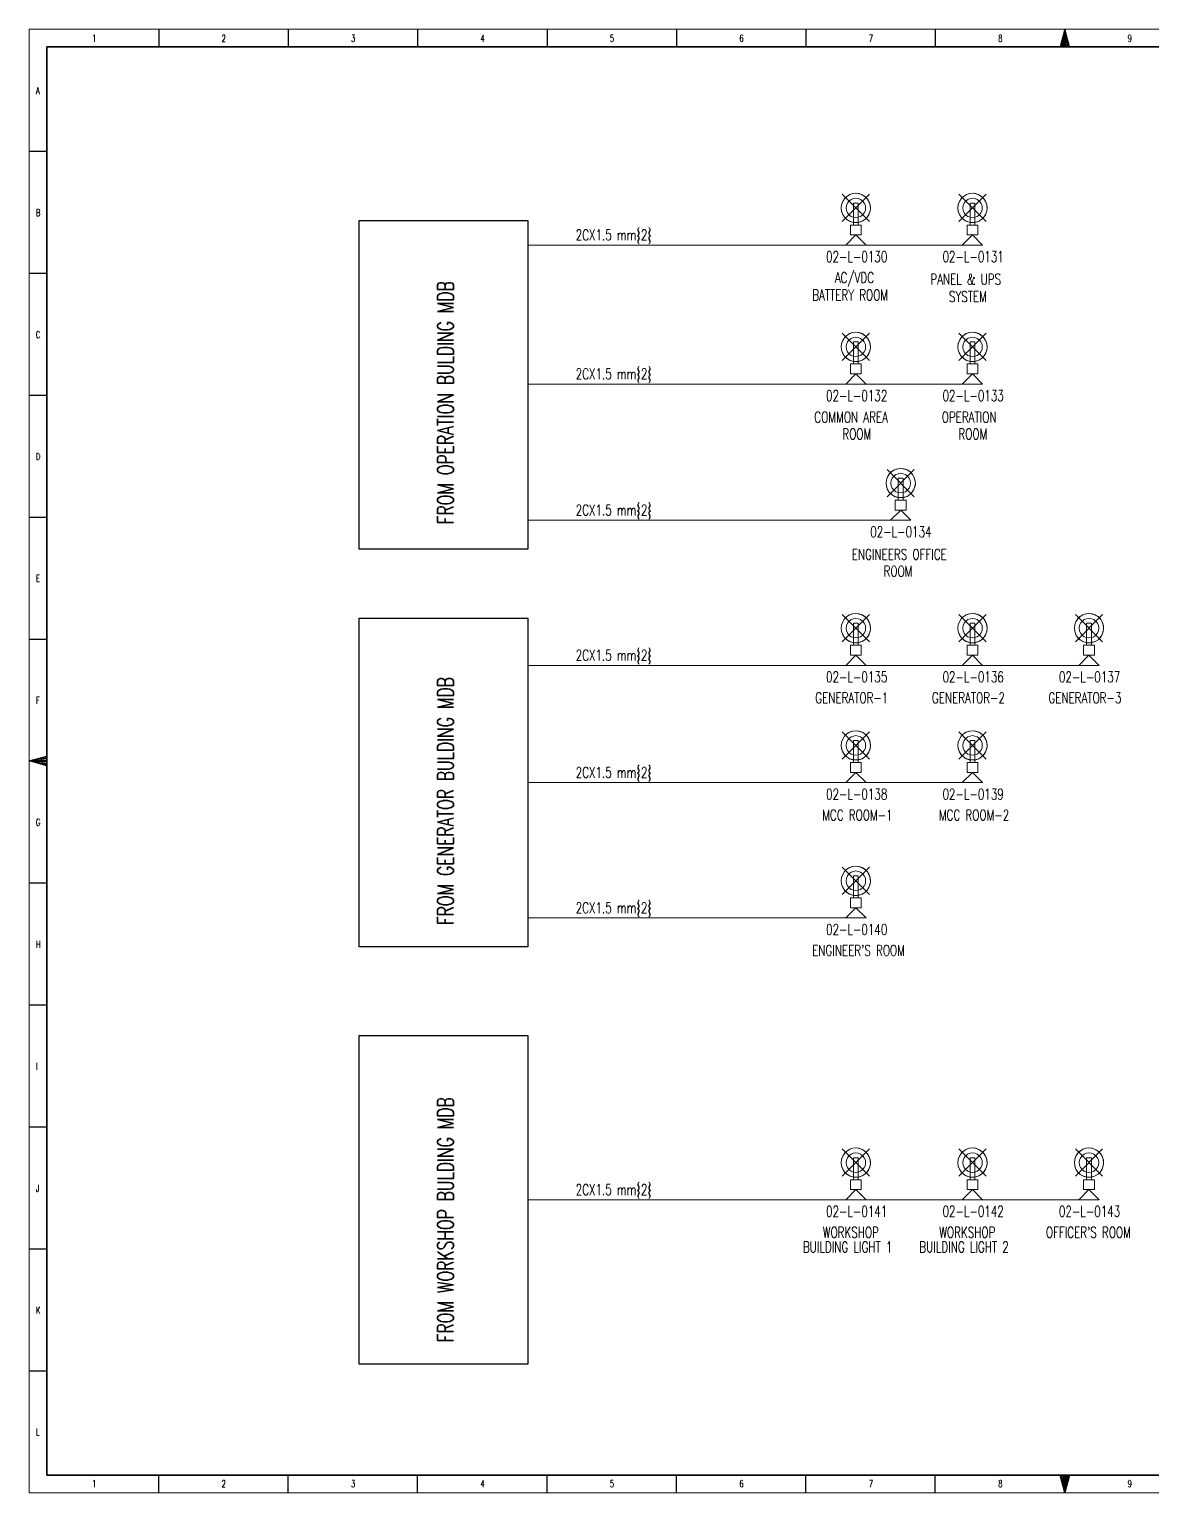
# Model space of a CAD drawing. Header units: millimetres. Extents: x -10601437 to -7750070, y 4687163 to 5113883.
# Drawn here: x -8353574 to -8026476, y 4687163 to 5113883 of the extents above; entities that cross this region are included whole.
import ezdxf

# ---------------------------------------------------------------- set-up
doc = ezdxf.new("R2010")
doc.units = ezdxf.units.MM
doc.layers.add('Layer 1', color=7, linetype='Continuous')
doc.layers.add('LGT1', color=7, linetype='Continuous')
doc.styles.add('HZTXT', font='simplexs.shx', dxfattribs={"width": 0.7, "bigfont": 'hztxt.shx'})
doc.styles.add('TEG BORDER', font='txt_qlt.shx', dxfattribs={"width": 0.7, "bigfont": 'hztxt.shx'})

# ---------------------------------------------------------------- blocks, each defined once
blk = doc.blocks.new('252 BORDER A2')
for p, q in [((37.12, 420), (37.12, 415)), ((74.25, 420), (74.25, 415)), ((111.38, 420), (111.38, 415)), ((148.5, 420), (148.5, 415)), ((185.63, 420), (185.63, 415)), ((222.75, 420), (222.75, 415)), ((259.88, 420), (259.88, 415)), ((297, 420), (297, 415)), ((0, 385), (5, 385)), ((0, 350), (5, 350)), ((0, 315), (5, 315)), ((0, 280), (5, 280)), ((0, 245), (5, 245)), ((5, 210), (0, 210)), ((1.25, 210), (3.75, 210)), ((0, 175), (5, 175)), ((0, 140), (5, 140)), ((0, 105), (5, 105)), ((0, 70), (5, 70)), ((0, 35), (5, 35)), ((37.12, 0), (37.12, 5)), ((74.25, 0), (74.25, 5)), ((111.38, 0), (111.38, 5)), ((148.5, 0), (148.5, 5)), ((185.63, 0), (185.63, 5)), ((222.75, 0), (222.75, 5)), ((259.88, 0), (259.88, 5)), ((297, 0), (297, 5))]:
    blk.add_line(p, q)
at = {"linetype": 'Continuous'}
for p, q in [((489, 415), (5, 415)), ((5, 415), (5, 5)), ((5, 5), (489, 5))]:
    blk.add_line(p, q, dxfattribs=at)
at = {"color": 5, "lineweight": 15}
blk.add_lwpolyline([(0, 420), (594, 420), (594, 0), (0, 0)], close=True, dxfattribs=at)
for points in [[(297, 420), (295.66, 415), (298.34, 415), (297, 420), (296, 415), (296.33, 415), (297, 420), (296.67, 415), (297.33, 415), (297, 420), (297.67, 415), (298, 415), (297, 420)], [(0, 210), (5, 211.34), (5, 208.66), (0, 210), (5, 211), (5, 210.67), (0, 210), (5, 210.33), (5, 209.67), (0, 210), (5, 209.33), (5, 209), (0, 210)], [(297, 0), (295.66, 5), (298.34, 5), (297, 0), (296, 5), (296.33, 5), (297, 0), (296.67, 5), (297.33, 5), (297, 0), (297.67, 5), (298, 5), (297, 0)]]:
    blk.add_lwpolyline(points)
blk.add_lwpolyline([(5, 415), (589, 415), (589, 5), (5, 5)], close=True)
at = {"char_height": 2, "width": 2, "style": 'TEG BORDER'}
for s, insert, attachment_point in [('1', (18.05, 418.41), 1), ('2', (55.17, 418.41), 1), ('3', (92.3, 418.41), 1), ('4', (129.42, 418.41), 1), ('5', (166.55, 418.41), 1), ('6', (203.67, 418.41), 1), ('7', (240.8, 418.41), 1), ('8', (277.92, 418.41), 1), ('9', (315.05, 418.41), 1), ('A', (1.91, 403.39), 1), ('B', (1.91, 368.39), 1), ('C', (1.91, 333.39), 1), ('D', (1.91, 298.39), 1), ('E', (1.91, 263.39), 1), ('F', (1.91, 228.39), 1), ('G', (1.91, 193.39), 1), ('H', (1.91, 158.39), 1), ('I', (1.91, 123.39), 1), ('J', (1.91, 88.39), 1), ('K', (1.91, 53.39), 1), ('L', (1.91, 18.39), 1), ('1', (18.05, 1.59), 7), ('2', (55.17, 1.59), 7), ('3', (92.3, 1.59), 7), ('4', (129.42, 1.59), 7), ('5', (166.55, 1.59), 7), ('6', (203.67, 1.59), 7), ('7', (240.8, 1.59), 7), ('8', (277.92, 1.59), 7), ('9', (315.05, 1.59), 7)]:
    blk.add_mtext(s, dxfattribs=dict(at, insert=insert, attachment_point=attachment_point))

msp = doc.modelspace()

# ---------------------------------------------------------------- linework, layer by layer
for points in [[(-8257423, 5058091), (-8208289, 5058091), (-8208289, 4962275), (-8257423, 4962275)], [(-8257423, 4942126), (-8208289, 4942126), (-8208289, 4846311), (-8257423, 4846311)], [(-8257423, 4820479), (-8208289, 4820479), (-8208289, 4724664), (-8257423, 4724664)]]:
    msp.add_lwpolyline(points, close=True)
at = {"lineweight": 5}
for points in [[(-8109710, 5050951), (-8112699, 5053940), (-8115626, 5050951), (-8109710, 5050951)], [(-8075771, 5050951), (-8078697, 5053940), (-8081687, 5050951), (-8075771, 5050951)], [(-8208289, 5050951), (-8115626, 5050951)], [(-8109710, 5050951), (-8081687, 5050951)], [(-8208289, 5010429), (-8115626, 5010429)], [(-8109710, 5010429), (-8112699, 5013419), (-8115626, 5010429), (-8109710, 5010429)], [(-8109710, 5010429), (-8081687, 5010429)], [(-8075771, 5010429), (-8078697, 5013419), (-8081687, 5010429), (-8075771, 5010429)], [(-8096694, 4970710), (-8099621, 4973699), (-8102610, 4970710), (-8096694, 4970710)], [(-8208289, 4970710), (-8135366, 4970710)], [(-8189482, 4970710), (-8184064, 4970710)], [(-8135366, 4970710), (-8098500, 4970710)], [(-8109710, 4928417), (-8112699, 4931406), (-8115626, 4928417), (-8109710, 4928417)], [(-8075771, 4928417), (-8078697, 4931406), (-8081687, 4928417), (-8075771, 4928417)], [(-8041832, 4928417), (-8044758, 4931406), (-8047748, 4928417), (-8041832, 4928417)], [(-8208289, 4928417), (-8115626, 4928417)], [(-8109710, 4928417), (-8081687, 4928417)], [(-8075771, 4928417), (-8047748, 4928417)], [(-8109710, 4894218), (-8112699, 4897208), (-8115626, 4894218), (-8109710, 4894218)], [(-8075771, 4894218), (-8078697, 4897208), (-8081687, 4894218), (-8075771, 4894218)], [(-8208289, 4894218), (-8115626, 4894218)], [(-8109710, 4894218), (-8081687, 4894218)], [(-8109710, 4854750), (-8112699, 4857739), (-8115626, 4854750), (-8109710, 4854750)], [(-8208289, 4854750), (-8115626, 4854750)], [(-8109710, 4772577), (-8112699, 4775567), (-8115626, 4772577), (-8109710, 4772577)], [(-8075771, 4772577), (-8078697, 4775567), (-8081687, 4772577), (-8075771, 4772577)], [(-8041832, 4772577), (-8044758, 4775567), (-8047748, 4772577), (-8041832, 4772577)], [(-8208289, 4772577), (-8115626, 4772577)], [(-8109710, 4772577), (-8081687, 4772577)], [(-8075771, 4772577), (-8047748, 4772577)]]:
    msp.add_lwpolyline(points, dxfattribs=at)
msp.add_open_spline([(-8199383, 4970710), (-8199383, 4970710), (-8178148, 4970710), (-8178148, 4970710), (-8178148, 4970710), (-8199383, 4970710), (-8199383, 4970710)], degree=3, knots=[0, 0, 0, 0, 1, 1, 1, 2, 2, 2, 2], dxfattribs=at)
at = {"layer": 'Layer 1', "color": 1, "lineweight": 5}
for points in [[(-8108433, 5061475), (-8108495, 5062472), (-8108745, 5063406), (-8109243, 5064278), (-8109865, 5064963), (-8110675, 5065523), (-8111609, 5065897), (-8112543, 5066084), (-8113539, 5065959), (-8114474, 5065710), (-8115283, 5065150), (-8115968, 5064527), (-8116529, 5063655), (-8116840, 5062783), (-8116965, 5061787)], [(-8108433, 5061787), (-8108558, 5062721), (-8108869, 5063655), (-8109367, 5064464), (-8110052, 5065150), (-8110862, 5065648), (-8111734, 5065959), (-8112730, 5066084), (-8113664, 5065959), (-8114536, 5065648), (-8115345, 5065150), (-8116031, 5064464), (-8116529, 5063655), (-8116840, 5062721), (-8116965, 5061787), (-8116840, 5060852), (-8116529, 5059918), (-8116031, 5059109), (-8115345, 5058424), (-8114536, 5057926), (-8113664, 5057615), (-8112730, 5057552), (-8111734, 5057615), (-8110862, 5057926), (-8110052, 5058424), (-8109367, 5059109), (-8108869, 5059918), (-8108558, 5060852), (-8108433, 5061787)], [(-8116653, 5057801), (-8108745, 5065772)], [(-8116653, 5065772), (-8108745, 5057801)], [(-8074431, 5061475), (-8074494, 5062472), (-8074743, 5063406), (-8075241, 5064278), (-8075864, 5064963), (-8076673, 5065523), (-8077607, 5065897), (-8078542, 5066084), (-8079538, 5065959), (-8080472, 5065710), (-8081282, 5065150), (-8081967, 5064527), (-8082527, 5063655), (-8082839, 5062783), (-8082963, 5061787)], [(-8074431, 5061787), (-8074556, 5062721), (-8074867, 5063655), (-8075365, 5064464), (-8076051, 5065150), (-8076860, 5065648), (-8077732, 5065959), (-8078729, 5066084), (-8079663, 5065959), (-8080534, 5065648), (-8081344, 5065150), (-8082029, 5064464), (-8082527, 5063655), (-8082839, 5062721), (-8082963, 5061787), (-8082839, 5060852), (-8082527, 5059918), (-8082029, 5059109), (-8081344, 5058424), (-8080534, 5057926), (-8079663, 5057615), (-8078729, 5057552), (-8077732, 5057615), (-8076860, 5057926), (-8076051, 5058424), (-8075365, 5059109), (-8074867, 5059918), (-8074556, 5060852), (-8074431, 5061787)], [(-8082652, 5057801), (-8074743, 5065772)], [(-8082652, 5065772), (-8074743, 5057801)], [(-8116965, 5061787), (-8116840, 5060791), (-8116529, 5059856), (-8115968, 5059047), (-8115221, 5058362), (-8114349, 5057863), (-8113415, 5057552)], [(-8109865, 5061787), (-8109927, 5062534), (-8110239, 5063219), (-8110675, 5063780), (-8111298, 5064278), (-8111982, 5064527), (-8112730, 5064651), (-8113415, 5064527), (-8114100, 5064278), (-8114723, 5063780), (-8115158, 5063219), (-8115470, 5062534), (-8115532, 5061787), (-8115470, 5061039), (-8115158, 5060354), (-8114723, 5059794), (-8114100, 5059296), (-8113415, 5059047), (-8112730, 5058922), (-8111982, 5059047), (-8111298, 5059296), (-8110675, 5059794), (-8110239, 5060354), (-8109927, 5061039), (-8109865, 5061787)], [(-8113415, 5063219), (-8113415, 5056805)], [(-8111982, 5056805), (-8113415, 5056805), (-8113415, 5063219)], [(-8111982, 5056805), (-8111982, 5063219), (-8111982, 5057241), (-8111982, 5056805), (-8113415, 5056805)], [(-8113415, 5063219), (-8111982, 5063219)], [(-8113415, 5063219), (-8111982, 5063219)], [(-8111671, 5057677), (-8110862, 5057926), (-8110052, 5058424), (-8109429, 5059047), (-8108931, 5059794), (-8108620, 5060604), (-8108433, 5061475)], [(-8082963, 5061787), (-8082839, 5060791), (-8082527, 5059856), (-8081967, 5059047), (-8081219, 5058362), (-8080348, 5057863), (-8079414, 5057552)], [(-8075864, 5061787), (-8075926, 5062534), (-8076238, 5063219), (-8076673, 5063780), (-8077296, 5064278), (-8077981, 5064527), (-8078729, 5064651), (-8079414, 5064527), (-8080098, 5064278), (-8080721, 5063780), (-8081157, 5063219), (-8081469, 5062534), (-8081531, 5061787), (-8081469, 5061039), (-8081157, 5060354), (-8080721, 5059794), (-8080098, 5059296), (-8079414, 5059047), (-8078729, 5058922), (-8077981, 5059047), (-8077296, 5059296), (-8076673, 5059794), (-8076238, 5060354), (-8075926, 5061039), (-8075864, 5061787)], [(-8079414, 5063219), (-8079414, 5056805)], [(-8077981, 5056805), (-8079414, 5056805), (-8079414, 5063219)], [(-8077981, 5056805), (-8077981, 5063219), (-8077981, 5057241), (-8077981, 5056805), (-8079414, 5056805)], [(-8079414, 5063219), (-8077981, 5063219)], [(-8079414, 5063219), (-8077981, 5063219)], [(-8077670, 5057677), (-8076860, 5057926), (-8076051, 5058424), (-8075428, 5059047), (-8074930, 5059794), (-8074618, 5060604), (-8074431, 5061475)], [(-8114287, 5053940), (-8114287, 5056805), (-8111111, 5056805), (-8111111, 5053940)], [(-8114287, 5056805), (-8114287, 5053940)], [(-8111111, 5056805), (-8114287, 5056805)], [(-8111671, 5057677), (-8111982, 5057552), (-8113415, 5057552)], [(-8111111, 5053940), (-8111111, 5056805)], [(-8080285, 5053940), (-8080285, 5056805), (-8077109, 5056805), (-8077109, 5053940)], [(-8080285, 5056805), (-8080285, 5053940)], [(-8077109, 5056805), (-8080285, 5056805)], [(-8077670, 5057677), (-8077981, 5057552), (-8079414, 5057552)], [(-8077109, 5053940), (-8077109, 5056805)], [(-8114287, 5053940), (-8111111, 5053940)], [(-8114287, 5053940), (-8111111, 5053940)], [(-8080285, 5053940), (-8077109, 5053940)], [(-8080285, 5053940), (-8077109, 5053940)], [(-8108433, 5020954), (-8108495, 5021950), (-8108745, 5022884), (-8109243, 5023756), (-8109865, 5024441), (-8110675, 5025001), (-8111609, 5025375), (-8112543, 5025562), (-8113539, 5025438), (-8114474, 5025188), (-8115283, 5024628), (-8115968, 5024005), (-8116529, 5023133), (-8116840, 5022262), (-8116965, 5021265)], [(-8108433, 5021265), (-8108558, 5022199), (-8108869, 5023133), (-8109367, 5023943), (-8110052, 5024628), (-8110862, 5025126), (-8111734, 5025438), (-8112730, 5025562), (-8113664, 5025438), (-8114536, 5025126), (-8115345, 5024628), (-8116031, 5023943), (-8116529, 5023133), (-8116840, 5022199), (-8116965, 5021265), (-8116840, 5020331), (-8116529, 5019397), (-8116031, 5018587), (-8115345, 5017902), (-8114536, 5017404), (-8113664, 5017093), (-8112730, 5017031), (-8111734, 5017093), (-8110862, 5017404), (-8110052, 5017902), (-8109367, 5018587), (-8108869, 5019397), (-8108558, 5020331), (-8108433, 5021265)], [(-8116653, 5017279), (-8108745, 5025251)], [(-8116653, 5025251), (-8108745, 5017279)], [(-8109865, 5021265), (-8109927, 5022012), (-8110239, 5022697), (-8110675, 5023258), (-8111298, 5023756), (-8111982, 5024005), (-8112730, 5024130), (-8113415, 5024005), (-8114100, 5023756), (-8114723, 5023258), (-8115158, 5022697), (-8115470, 5022012), (-8115532, 5021265), (-8115470, 5020518), (-8115158, 5019833), (-8114723, 5019272), (-8114100, 5018774), (-8113415, 5018525), (-8112730, 5018400), (-8111982, 5018525), (-8111298, 5018774), (-8110675, 5019272), (-8110239, 5019833), (-8109927, 5020518), (-8109865, 5021265)], [(-8113415, 5022697), (-8113415, 5016283)], [(-8111982, 5016283), (-8113415, 5016283), (-8113415, 5022697)], [(-8111982, 5016283), (-8111982, 5022697), (-8111982, 5016719), (-8111982, 5016283), (-8113415, 5016283)], [(-8113415, 5022697), (-8111982, 5022697)], [(-8113415, 5022697), (-8111982, 5022697)], [(-8074431, 5020954), (-8074494, 5021950), (-8074743, 5022884), (-8075241, 5023756), (-8075864, 5024441), (-8076673, 5025001), (-8077607, 5025375), (-8078542, 5025562), (-8079538, 5025438), (-8080472, 5025188), (-8081282, 5024628), (-8081967, 5024005), (-8082527, 5023133), (-8082839, 5022262), (-8082963, 5021265)], [(-8074431, 5021265), (-8074556, 5022199), (-8074867, 5023133), (-8075365, 5023943), (-8076051, 5024628), (-8076860, 5025126), (-8077732, 5025438), (-8078729, 5025562), (-8079663, 5025438), (-8080534, 5025126), (-8081344, 5024628), (-8082029, 5023943), (-8082527, 5023133), (-8082839, 5022199), (-8082963, 5021265), (-8082839, 5020331), (-8082527, 5019397), (-8082029, 5018587), (-8081344, 5017902), (-8080534, 5017404), (-8079663, 5017093), (-8078729, 5017031), (-8077732, 5017093), (-8076860, 5017404), (-8076051, 5017902), (-8075365, 5018587), (-8074867, 5019397), (-8074556, 5020331), (-8074431, 5021265)], [(-8082652, 5017279), (-8074743, 5025251)], [(-8082652, 5025251), (-8074743, 5017279)], [(-8075864, 5021265), (-8075926, 5022012), (-8076238, 5022697), (-8076673, 5023258), (-8077296, 5023756), (-8077981, 5024005), (-8078729, 5024130), (-8079414, 5024005), (-8080098, 5023756), (-8080721, 5023258), (-8081157, 5022697), (-8081469, 5022012), (-8081531, 5021265), (-8081469, 5020518), (-8081157, 5019833), (-8080721, 5019272), (-8080098, 5018774), (-8079414, 5018525), (-8078729, 5018400), (-8077981, 5018525), (-8077296, 5018774), (-8076673, 5019272), (-8076238, 5019833), (-8075926, 5020518), (-8075864, 5021265)], [(-8079414, 5022697), (-8079414, 5016283)], [(-8077981, 5016283), (-8079414, 5016283), (-8079414, 5022697)], [(-8077981, 5016283), (-8077981, 5022697), (-8077981, 5016719), (-8077981, 5016283), (-8079414, 5016283)], [(-8079414, 5022697), (-8077981, 5022697)], [(-8079414, 5022697), (-8077981, 5022697)], [(-8116965, 5021265), (-8116840, 5020269), (-8116529, 5019334), (-8115968, 5018525), (-8115221, 5017840), (-8114349, 5017342), (-8113415, 5017031)], [(-8111671, 5017155), (-8110862, 5017404), (-8110052, 5017902), (-8109429, 5018525), (-8108931, 5019272), (-8108620, 5020082), (-8108433, 5020954)], [(-8082963, 5021265), (-8082839, 5020269), (-8082527, 5019334), (-8081967, 5018525), (-8081219, 5017840), (-8080348, 5017342), (-8079414, 5017031)], [(-8077670, 5017155), (-8076860, 5017404), (-8076051, 5017902), (-8075428, 5018525), (-8074930, 5019272), (-8074618, 5020082), (-8074431, 5020954)], [(-8114287, 5013419), (-8114287, 5016283), (-8111111, 5016283), (-8111111, 5013419)], [(-8114287, 5016283), (-8114287, 5013419)], [(-8111111, 5016283), (-8114287, 5016283)], [(-8111671, 5017155), (-8111982, 5017031), (-8113415, 5017031)], [(-8111111, 5013419), (-8111111, 5016283)], [(-8080285, 5013419), (-8080285, 5016283), (-8077109, 5016283), (-8077109, 5013419)], [(-8080285, 5016283), (-8080285, 5013419)], [(-8077109, 5016283), (-8080285, 5016283)], [(-8077670, 5017155), (-8077981, 5017031), (-8079414, 5017031)], [(-8077109, 5013419), (-8077109, 5016283)], [(-8114287, 5013419), (-8111111, 5013419)], [(-8114287, 5013419), (-8111111, 5013419)], [(-8080285, 5013419), (-8077109, 5013419)], [(-8080285, 5013419), (-8077109, 5013419)], [(-8095355, 4981234), (-8095418, 4982230), (-8095667, 4983165), (-8096165, 4984037), (-8096788, 4984722), (-8097597, 4985282), (-8098531, 4985656), (-8099465, 4985842), (-8100462, 4985718), (-8101396, 4985469), (-8102206, 4984908), (-8102891, 4984285), (-8103451, 4983414), (-8103762, 4982542), (-8103887, 4981546)], [(-8095355, 4981546), (-8095480, 4982480), (-8095791, 4983414), (-8096289, 4984223), (-8096975, 4984908), (-8097784, 4985406), (-8098656, 4985718), (-8099652, 4985842), (-8100586, 4985718), (-8101458, 4985406), (-8102268, 4984908), (-8102953, 4984223), (-8103451, 4983414), (-8103762, 4982480), (-8103887, 4981546), (-8103762, 4980611), (-8103451, 4979677), (-8102953, 4978868), (-8102268, 4978183), (-8101458, 4977685), (-8100586, 4977373), (-8099652, 4977311), (-8098656, 4977373), (-8097784, 4977685), (-8096975, 4978183), (-8096289, 4978868), (-8095791, 4979677), (-8095480, 4980611), (-8095355, 4981546)], [(-8103575, 4977560), (-8095667, 4985531)], [(-8103575, 4985531), (-8095667, 4977560)], [(-8096788, 4981546), (-8096850, 4982293), (-8097162, 4982978), (-8097597, 4983538), (-8098220, 4984037), (-8098905, 4984285), (-8099652, 4984410), (-8100338, 4984285), (-8101022, 4984037), (-8101645, 4983538), (-8102081, 4982978), (-8102393, 4982293), (-8102455, 4981546), (-8102393, 4980798), (-8102081, 4980113), (-8101645, 4979553), (-8101022, 4979054), (-8100338, 4978806), (-8099652, 4978681), (-8098905, 4978806), (-8098220, 4979054), (-8097597, 4979553), (-8097162, 4980113), (-8096850, 4980798), (-8096788, 4981546)], [(-8103887, 4981546), (-8103762, 4980549), (-8103451, 4979615), (-8102891, 4978806), (-8102143, 4978120), (-8101272, 4977622), (-8100338, 4977311)], [(-8100338, 4982978), (-8100338, 4976564)], [(-8098905, 4976564), (-8100338, 4976564), (-8100338, 4982978)], [(-8098905, 4976564), (-8098905, 4982978), (-8098905, 4976999), (-8098905, 4976564), (-8100338, 4976564)], [(-8100338, 4982978), (-8098905, 4982978)], [(-8100338, 4982978), (-8098905, 4982978)], [(-8098594, 4977436), (-8097784, 4977685), (-8096975, 4978183), (-8096352, 4978806), (-8095854, 4979553), (-8095542, 4980362), (-8095355, 4981234)], [(-8101209, 4973699), (-8101209, 4976564), (-8098033, 4976564), (-8098033, 4973699)], [(-8101209, 4976564), (-8101209, 4973699)], [(-8098033, 4976564), (-8101209, 4976564)], [(-8098594, 4977436), (-8098905, 4977311), (-8100338, 4977311)], [(-8098033, 4973699), (-8098033, 4976564)], [(-8101209, 4973699), (-8098033, 4973699)], [(-8101209, 4973699), (-8098033, 4973699)], [(-8108433, 4938941), (-8108495, 4939937), (-8108745, 4940872), (-8109243, 4941743), (-8109865, 4942429), (-8110675, 4942989), (-8111609, 4943363), (-8112543, 4943549), (-8113539, 4943425), (-8114474, 4943176), (-8115283, 4942615), (-8115968, 4941992), (-8116529, 4941121), (-8116840, 4940249), (-8116965, 4939253)], [(-8108433, 4939253), (-8108558, 4940187), (-8108869, 4941121), (-8109367, 4941930), (-8110052, 4942615), (-8110862, 4943113), (-8111734, 4943425), (-8112730, 4943549), (-8113664, 4943425), (-8114536, 4943113), (-8115345, 4942615), (-8116031, 4941930), (-8116529, 4941121), (-8116840, 4940187), (-8116965, 4939253), (-8116840, 4938318), (-8116529, 4937384), (-8116031, 4936575), (-8115345, 4935890), (-8114536, 4935391), (-8113664, 4935080), (-8112730, 4935018), (-8111734, 4935080), (-8110862, 4935391), (-8110052, 4935890), (-8109367, 4936575), (-8108869, 4937384), (-8108558, 4938318), (-8108433, 4939253)], [(-8116653, 4935267), (-8108745, 4943238)], [(-8116653, 4943238), (-8108745, 4935267)], [(-8109865, 4939253), (-8109927, 4940000), (-8110239, 4940685), (-8110675, 4941245), (-8111298, 4941743), (-8111982, 4941992), (-8112730, 4942117), (-8113415, 4941992), (-8114100, 4941743), (-8114723, 4941245), (-8115158, 4940685), (-8115470, 4940000), (-8115532, 4939253), (-8115470, 4938505), (-8115158, 4937820), (-8114723, 4937259), (-8114100, 4936761), (-8113415, 4936512), (-8112730, 4936388), (-8111982, 4936512), (-8111298, 4936761), (-8110675, 4937259), (-8110239, 4937820), (-8109927, 4938505), (-8109865, 4939253)], [(-8074431, 4938941), (-8074494, 4939937), (-8074743, 4940872), (-8075241, 4941743), (-8075864, 4942429), (-8076673, 4942989), (-8077607, 4943363), (-8078542, 4943549), (-8079538, 4943425), (-8080472, 4943176), (-8081282, 4942615), (-8081967, 4941992), (-8082527, 4941121), (-8082839, 4940249), (-8082963, 4939253)], [(-8074431, 4939253), (-8074556, 4940187), (-8074867, 4941121), (-8075365, 4941930), (-8076051, 4942615), (-8076860, 4943113), (-8077732, 4943425), (-8078729, 4943549), (-8079663, 4943425), (-8080534, 4943113), (-8081344, 4942615), (-8082029, 4941930), (-8082527, 4941121), (-8082839, 4940187), (-8082963, 4939253), (-8082839, 4938318), (-8082527, 4937384), (-8082029, 4936575), (-8081344, 4935890), (-8080534, 4935391), (-8079663, 4935080), (-8078729, 4935018), (-8077732, 4935080), (-8076860, 4935391), (-8076051, 4935890), (-8075365, 4936575), (-8074867, 4937384), (-8074556, 4938318), (-8074431, 4939253)], [(-8082652, 4935267), (-8074743, 4943238)], [(-8082652, 4943238), (-8074743, 4935267)], [(-8075864, 4939253), (-8075926, 4940000), (-8076238, 4940685), (-8076673, 4941245), (-8077296, 4941743), (-8077981, 4941992), (-8078729, 4942117), (-8079414, 4941992), (-8080098, 4941743), (-8080721, 4941245), (-8081157, 4940685), (-8081469, 4940000), (-8081531, 4939253), (-8081469, 4938505), (-8081157, 4937820), (-8080721, 4937259), (-8080098, 4936761), (-8079414, 4936512), (-8078729, 4936388), (-8077981, 4936512), (-8077296, 4936761), (-8076673, 4937259), (-8076238, 4937820), (-8075926, 4938505), (-8075864, 4939253)], [(-8040492, 4938941), (-8040555, 4939937), (-8040804, 4940872), (-8041302, 4941743), (-8041925, 4942429), (-8042734, 4942989), (-8043668, 4943363), (-8044602, 4943549), (-8045599, 4943425), (-8046533, 4943176), (-8047343, 4942615), (-8048028, 4941992), (-8048588, 4941121), (-8048899, 4940249), (-8049024, 4939253)], [(-8040492, 4939253), (-8040617, 4940187), (-8040928, 4941121), (-8041426, 4941930), (-8042112, 4942615), (-8042921, 4943113), (-8043793, 4943425), (-8044789, 4943549), (-8045723, 4943425), (-8046595, 4943113), (-8047405, 4942615), (-8048090, 4941930), (-8048588, 4941121), (-8048899, 4940187), (-8049024, 4939253), (-8048899, 4938318), (-8048588, 4937384), (-8048090, 4936575), (-8047405, 4935890), (-8046595, 4935391), (-8045723, 4935080), (-8044789, 4935018), (-8043793, 4935080), (-8042921, 4935391), (-8042112, 4935890), (-8041426, 4936575), (-8040928, 4937384), (-8040617, 4938318), (-8040492, 4939253)], [(-8048712, 4935267), (-8040804, 4943238)], [(-8048712, 4943238), (-8040804, 4935267)], [(-8041925, 4939253), (-8041987, 4940000), (-8042299, 4940685), (-8042734, 4941245), (-8043357, 4941743), (-8044042, 4941992), (-8044789, 4942117), (-8045475, 4941992), (-8046159, 4941743), (-8046782, 4941245), (-8047218, 4940685), (-8047530, 4940000), (-8047592, 4939253), (-8047530, 4938505), (-8047218, 4937820), (-8046782, 4937259), (-8046159, 4936761), (-8045475, 4936512), (-8044789, 4936388), (-8044042, 4936512), (-8043357, 4936761), (-8042734, 4937259), (-8042299, 4937820), (-8041987, 4938505), (-8041925, 4939253)], [(-8116965, 4939253), (-8116840, 4938256), (-8116529, 4937322), (-8115968, 4936512), (-8115221, 4935827), (-8114349, 4935329), (-8113415, 4935018)], [(-8113415, 4940685), (-8113415, 4934270)], [(-8111982, 4934270), (-8113415, 4934270), (-8113415, 4940685)], [(-8111982, 4934270), (-8111982, 4940685), (-8111982, 4934706), (-8111982, 4934270), (-8113415, 4934270)], [(-8113415, 4940685), (-8111982, 4940685)], [(-8113415, 4940685), (-8111982, 4940685)], [(-8111671, 4935143), (-8110862, 4935391), (-8110052, 4935890), (-8109429, 4936512), (-8108931, 4937259), (-8108620, 4938069), (-8108433, 4938941)], [(-8082963, 4939253), (-8082839, 4938256), (-8082527, 4937322), (-8081967, 4936512), (-8081219, 4935827), (-8080348, 4935329), (-8079414, 4935018)], [(-8079414, 4940685), (-8079414, 4934270)], [(-8077981, 4934270), (-8079414, 4934270), (-8079414, 4940685)], [(-8077981, 4934270), (-8077981, 4940685), (-8077981, 4934706), (-8077981, 4934270), (-8079414, 4934270)], [(-8079414, 4940685), (-8077981, 4940685)], [(-8079414, 4940685), (-8077981, 4940685)], [(-8077670, 4935143), (-8076860, 4935391), (-8076051, 4935890), (-8075428, 4936512), (-8074930, 4937259), (-8074618, 4938069), (-8074431, 4938941)], [(-8049024, 4939253), (-8048899, 4938256), (-8048588, 4937322), (-8048028, 4936512), (-8047280, 4935827), (-8046409, 4935329), (-8045475, 4935018)], [(-8045475, 4940685), (-8045475, 4934270)], [(-8044042, 4934270), (-8045475, 4934270), (-8045475, 4940685)], [(-8044042, 4934270), (-8044042, 4940685), (-8044042, 4934706), (-8044042, 4934270), (-8045475, 4934270)], [(-8045475, 4940685), (-8044042, 4940685)], [(-8045475, 4940685), (-8044042, 4940685)], [(-8043731, 4935143), (-8042921, 4935391), (-8042112, 4935890), (-8041489, 4936512), (-8040991, 4937259), (-8040679, 4938069), (-8040492, 4938941)], [(-8114287, 4931406), (-8114287, 4934270), (-8111111, 4934270), (-8111111, 4931406)], [(-8114287, 4934270), (-8114287, 4931406)], [(-8111111, 4934270), (-8114287, 4934270)], [(-8111671, 4935143), (-8111982, 4935018), (-8113415, 4935018)], [(-8111111, 4931406), (-8111111, 4934270)], [(-8080285, 4931406), (-8080285, 4934270), (-8077109, 4934270), (-8077109, 4931406)], [(-8080285, 4934270), (-8080285, 4931406)], [(-8077109, 4934270), (-8080285, 4934270)], [(-8077670, 4935143), (-8077981, 4935018), (-8079414, 4935018)], [(-8077109, 4931406), (-8077109, 4934270)], [(-8046346, 4931406), (-8046346, 4934270), (-8043170, 4934270), (-8043170, 4931406)], [(-8046346, 4934270), (-8046346, 4931406)], [(-8043170, 4934270), (-8046346, 4934270)], [(-8043731, 4935143), (-8044042, 4935018), (-8045475, 4935018)], [(-8043170, 4931406), (-8043170, 4934270)], [(-8114287, 4931406), (-8111111, 4931406)], [(-8114287, 4931406), (-8111111, 4931406)], [(-8080285, 4931406), (-8077109, 4931406)], [(-8080285, 4931406), (-8077109, 4931406)], [(-8046346, 4931406), (-8043170, 4931406)], [(-8046346, 4931406), (-8043170, 4931406)], [(-8108433, 4904742), (-8108495, 4905739), (-8108745, 4906673), (-8109243, 4907545), (-8109865, 4908230), (-8110675, 4908790), (-8111609, 4909164), (-8112543, 4909351), (-8113539, 4909226), (-8114474, 4908977), (-8115283, 4908417), (-8115968, 4907794), (-8116529, 4906922), (-8116840, 4906050), (-8116965, 4905054)], [(-8108433, 4905054), (-8108558, 4905988), (-8108869, 4906922), (-8109367, 4907731), (-8110052, 4908417), (-8110862, 4908915), (-8111734, 4909226), (-8112730, 4909351), (-8113664, 4909226), (-8114536, 4908915), (-8115345, 4908417), (-8116031, 4907731), (-8116529, 4906922), (-8116840, 4905988), (-8116965, 4905054), (-8116840, 4904120), (-8116529, 4903186), (-8116031, 4902376), (-8115345, 4901691), (-8114536, 4901193), (-8113664, 4900882), (-8112730, 4900819), (-8111734, 4900882), (-8110862, 4901193), (-8110052, 4901691), (-8109367, 4902376), (-8108869, 4903186), (-8108558, 4904120), (-8108433, 4905054)], [(-8116653, 4901068), (-8108745, 4909039)], [(-8116653, 4909039), (-8108745, 4901068)], [(-8109865, 4905054), (-8109927, 4905801), (-8110239, 4906486), (-8110675, 4907047), (-8111298, 4907545), (-8111982, 4907794), (-8112730, 4907918), (-8113415, 4907794), (-8114100, 4907545), (-8114723, 4907047), (-8115158, 4906486), (-8115470, 4905801), (-8115532, 4905054), (-8115470, 4904307), (-8115158, 4903621), (-8114723, 4903061), (-8114100, 4902563), (-8113415, 4902314), (-8112730, 4902189), (-8111982, 4902314), (-8111298, 4902563), (-8110675, 4903061), (-8110239, 4903621), (-8109927, 4904307), (-8109865, 4905054)], [(-8074431, 4904742), (-8074494, 4905739), (-8074743, 4906673), (-8075241, 4907545), (-8075864, 4908230), (-8076673, 4908790), (-8077607, 4909164), (-8078542, 4909351), (-8079538, 4909226), (-8080472, 4908977), (-8081282, 4908417), (-8081967, 4907794), (-8082527, 4906922), (-8082839, 4906050), (-8082963, 4905054)], [(-8074431, 4905054), (-8074556, 4905988), (-8074867, 4906922), (-8075365, 4907731), (-8076051, 4908417), (-8076860, 4908915), (-8077732, 4909226), (-8078729, 4909351), (-8079663, 4909226), (-8080534, 4908915), (-8081344, 4908417), (-8082029, 4907731), (-8082527, 4906922), (-8082839, 4905988), (-8082963, 4905054), (-8082839, 4904120), (-8082527, 4903186), (-8082029, 4902376), (-8081344, 4901691), (-8080534, 4901193), (-8079663, 4900882), (-8078729, 4900819), (-8077732, 4900882), (-8076860, 4901193), (-8076051, 4901691), (-8075365, 4902376), (-8074867, 4903186), (-8074556, 4904120), (-8074431, 4905054)], [(-8082652, 4901068), (-8074743, 4909039)], [(-8082652, 4909039), (-8074743, 4901068)], [(-8075864, 4905054), (-8075926, 4905801), (-8076238, 4906486), (-8076673, 4907047), (-8077296, 4907545), (-8077981, 4907794), (-8078729, 4907918), (-8079414, 4907794), (-8080098, 4907545), (-8080721, 4907047), (-8081157, 4906486), (-8081469, 4905801), (-8081531, 4905054), (-8081469, 4904307), (-8081157, 4903621), (-8080721, 4903061), (-8080098, 4902563), (-8079414, 4902314), (-8078729, 4902189), (-8077981, 4902314), (-8077296, 4902563), (-8076673, 4903061), (-8076238, 4903621), (-8075926, 4904307), (-8075864, 4905054)], [(-8116965, 4905054), (-8116840, 4904058), (-8116529, 4903123), (-8115968, 4902314), (-8115221, 4901629), (-8114349, 4901131), (-8113415, 4900819)], [(-8113415, 4906486), (-8113415, 4900072)], [(-8111982, 4900072), (-8113415, 4900072), (-8113415, 4906486)], [(-8111982, 4900072), (-8111982, 4906486), (-8111982, 4900508), (-8111982, 4900072), (-8113415, 4900072)], [(-8113415, 4906486), (-8111982, 4906486)], [(-8113415, 4906486), (-8111982, 4906486)], [(-8111671, 4900944), (-8110862, 4901193), (-8110052, 4901691), (-8109429, 4902314), (-8108931, 4903061), (-8108620, 4903871), (-8108433, 4904742)], [(-8082963, 4905054), (-8082839, 4904058), (-8082527, 4903123), (-8081967, 4902314), (-8081219, 4901629), (-8080348, 4901131), (-8079414, 4900819)], [(-8079414, 4906486), (-8079414, 4900072)], [(-8077981, 4900072), (-8079414, 4900072), (-8079414, 4906486)], [(-8077981, 4900072), (-8077981, 4906486), (-8077981, 4900508), (-8077981, 4900072), (-8079414, 4900072)], [(-8079414, 4906486), (-8077981, 4906486)], [(-8079414, 4906486), (-8077981, 4906486)], [(-8077670, 4900944), (-8076860, 4901193), (-8076051, 4901691), (-8075428, 4902314), (-8074930, 4903061), (-8074618, 4903871), (-8074431, 4904742)], [(-8114287, 4897208), (-8114287, 4900072), (-8111111, 4900072), (-8111111, 4897208)], [(-8114287, 4900072), (-8114287, 4897208)], [(-8111111, 4900072), (-8114287, 4900072)], [(-8111671, 4900944), (-8111982, 4900819), (-8113415, 4900819)], [(-8111111, 4897208), (-8111111, 4900072)], [(-8080285, 4897208), (-8080285, 4900072), (-8077109, 4900072), (-8077109, 4897208)], [(-8080285, 4900072), (-8080285, 4897208)], [(-8077109, 4900072), (-8080285, 4900072)], [(-8077670, 4900944), (-8077981, 4900819), (-8079414, 4900819)], [(-8077109, 4897208), (-8077109, 4900072)], [(-8114287, 4897208), (-8111111, 4897208)], [(-8114287, 4897208), (-8111111, 4897208)], [(-8080285, 4897208), (-8077109, 4897208)], [(-8080285, 4897208), (-8077109, 4897208)], [(-8108433, 4865274), (-8108495, 4866271), (-8108745, 4867205), (-8109243, 4868077), (-8109865, 4868762), (-8110675, 4869322), (-8111609, 4869696), (-8112543, 4869882), (-8113539, 4869758), (-8114474, 4869509), (-8115283, 4868948), (-8115968, 4868326), (-8116529, 4867454), (-8116840, 4866582), (-8116965, 4865586)], [(-8108433, 4865586), (-8108558, 4866520), (-8108869, 4867454), (-8109367, 4868263), (-8110052, 4868948), (-8110862, 4869447), (-8111734, 4869758), (-8112730, 4869882), (-8113664, 4869758), (-8114536, 4869447), (-8115345, 4868948), (-8116031, 4868263), (-8116529, 4867454), (-8116840, 4866520), (-8116965, 4865586), (-8116840, 4864651), (-8116529, 4863717), (-8116031, 4862908), (-8115345, 4862223), (-8114536, 4861725), (-8113664, 4861413), (-8112730, 4861351), (-8111734, 4861413), (-8110862, 4861725), (-8110052, 4862223), (-8109367, 4862908), (-8108869, 4863717), (-8108558, 4864651), (-8108433, 4865586)], [(-8116653, 4861600), (-8108745, 4869571)], [(-8116653, 4869571), (-8108745, 4861600)], [(-8116965, 4865586), (-8116840, 4864590), (-8116529, 4863655), (-8115968, 4862846), (-8115221, 4862160), (-8114349, 4861662), (-8113415, 4861351)], [(-8109865, 4865586), (-8109927, 4866333), (-8110239, 4867018), (-8110675, 4867579), (-8111298, 4868077), (-8111982, 4868326), (-8112730, 4868450), (-8113415, 4868326), (-8114100, 4868077), (-8114723, 4867579), (-8115158, 4867018), (-8115470, 4866333), (-8115532, 4865586), (-8115470, 4864838), (-8115158, 4864153), (-8114723, 4863593), (-8114100, 4863094), (-8113415, 4862846), (-8112730, 4862721), (-8111982, 4862846), (-8111298, 4863094), (-8110675, 4863593), (-8110239, 4864153), (-8109927, 4864838), (-8109865, 4865586)], [(-8113415, 4867018), (-8113415, 4860604)], [(-8111982, 4860604), (-8113415, 4860604), (-8113415, 4867018)], [(-8111982, 4860604), (-8111982, 4867018), (-8111982, 4861039), (-8111982, 4860604), (-8113415, 4860604)], [(-8113415, 4867018), (-8111982, 4867018)], [(-8113415, 4867018), (-8111982, 4867018)], [(-8111671, 4861476), (-8110862, 4861725), (-8110052, 4862223), (-8109429, 4862846), (-8108931, 4863593), (-8108620, 4864403), (-8108433, 4865274)], [(-8114287, 4857739), (-8114287, 4860604), (-8111111, 4860604), (-8111111, 4857739)], [(-8114287, 4860604), (-8114287, 4857739)], [(-8111111, 4860604), (-8114287, 4860604)], [(-8111671, 4861476), (-8111982, 4861351), (-8113415, 4861351)], [(-8111111, 4857739), (-8111111, 4860604)], [(-8114287, 4857739), (-8111111, 4857739)], [(-8114287, 4857739), (-8111111, 4857739)], [(-8108433, 4783101), (-8108495, 4784098), (-8108745, 4785032), (-8109243, 4785904), (-8109865, 4786589), (-8110675, 4787149), (-8111609, 4787523), (-8112543, 4787710), (-8113539, 4787585), (-8114474, 4787336), (-8115283, 4786776), (-8115968, 4786153), (-8116529, 4785281), (-8116840, 4784409), (-8116965, 4783413)], [(-8108433, 4783413), (-8108558, 4784347), (-8108869, 4785281), (-8109367, 4786090), (-8110052, 4786776), (-8110862, 4787274), (-8111734, 4787585), (-8112730, 4787710), (-8113664, 4787585), (-8114536, 4787274), (-8115345, 4786776), (-8116031, 4786090), (-8116529, 4785281), (-8116840, 4784347), (-8116965, 4783413), (-8116840, 4782479), (-8116529, 4781545), (-8116031, 4780735), (-8115345, 4780050), (-8114536, 4779552), (-8113664, 4779241), (-8112730, 4779178), (-8111734, 4779241), (-8110862, 4779552), (-8110052, 4780050), (-8109367, 4780735), (-8108869, 4781545), (-8108558, 4782479), (-8108433, 4783413)], [(-8116653, 4779427), (-8108745, 4787398)], [(-8116653, 4787398), (-8108745, 4779427)], [(-8109865, 4783413), (-8109927, 4784160), (-8110239, 4784845), (-8110675, 4785406), (-8111298, 4785904), (-8111982, 4786153), (-8112730, 4786277), (-8113415, 4786153), (-8114100, 4785904), (-8114723, 4785406), (-8115158, 4784845), (-8115470, 4784160), (-8115532, 4783413), (-8115470, 4782666), (-8115158, 4781980), (-8114723, 4781420), (-8114100, 4780922), (-8113415, 4780673), (-8112730, 4780548), (-8111982, 4780673), (-8111298, 4780922), (-8110675, 4781420), (-8110239, 4781980), (-8109927, 4782666), (-8109865, 4783413)], [(-8113415, 4784845), (-8113415, 4778431)], [(-8111982, 4778431), (-8113415, 4778431), (-8113415, 4784845)], [(-8111982, 4778431), (-8111982, 4784845), (-8111982, 4778867), (-8111982, 4778431), (-8113415, 4778431)], [(-8113415, 4784845), (-8111982, 4784845)], [(-8113415, 4784845), (-8111982, 4784845)], [(-8074431, 4783101), (-8074494, 4784098), (-8074743, 4785032), (-8075241, 4785904), (-8075864, 4786589), (-8076673, 4787149), (-8077607, 4787523), (-8078542, 4787710), (-8079538, 4787585), (-8080472, 4787336), (-8081282, 4786776), (-8081967, 4786153), (-8082527, 4785281), (-8082839, 4784409), (-8082963, 4783413)], [(-8074431, 4783413), (-8074556, 4784347), (-8074867, 4785281), (-8075365, 4786090), (-8076051, 4786776), (-8076860, 4787274), (-8077732, 4787585), (-8078729, 4787710), (-8079663, 4787585), (-8080534, 4787274), (-8081344, 4786776), (-8082029, 4786090), (-8082527, 4785281), (-8082839, 4784347), (-8082963, 4783413), (-8082839, 4782479), (-8082527, 4781545), (-8082029, 4780735), (-8081344, 4780050), (-8080534, 4779552), (-8079663, 4779241), (-8078729, 4779178), (-8077732, 4779241), (-8076860, 4779552), (-8076051, 4780050), (-8075365, 4780735), (-8074867, 4781545), (-8074556, 4782479), (-8074431, 4783413)], [(-8082652, 4779427), (-8074743, 4787398)], [(-8082652, 4787398), (-8074743, 4779427)], [(-8075864, 4783413), (-8075926, 4784160), (-8076238, 4784845), (-8076673, 4785406), (-8077296, 4785904), (-8077981, 4786153), (-8078729, 4786277), (-8079414, 4786153), (-8080098, 4785904), (-8080721, 4785406), (-8081157, 4784845), (-8081469, 4784160), (-8081531, 4783413), (-8081469, 4782666), (-8081157, 4781980), (-8080721, 4781420), (-8080098, 4780922), (-8079414, 4780673), (-8078729, 4780548), (-8077981, 4780673), (-8077296, 4780922), (-8076673, 4781420), (-8076238, 4781980), (-8075926, 4782666), (-8075864, 4783413)], [(-8079414, 4784845), (-8079414, 4778431)], [(-8077981, 4778431), (-8079414, 4778431), (-8079414, 4784845)], [(-8077981, 4778431), (-8077981, 4784845), (-8077981, 4778867), (-8077981, 4778431), (-8079414, 4778431)], [(-8079414, 4784845), (-8077981, 4784845)], [(-8079414, 4784845), (-8077981, 4784845)], [(-8040492, 4783101), (-8040555, 4784098), (-8040804, 4785032), (-8041302, 4785904), (-8041925, 4786589), (-8042734, 4787149), (-8043668, 4787523), (-8044602, 4787710), (-8045599, 4787585), (-8046533, 4787336), (-8047343, 4786776), (-8048028, 4786153), (-8048588, 4785281), (-8048899, 4784409), (-8049024, 4783413)], [(-8040492, 4783413), (-8040617, 4784347), (-8040928, 4785281), (-8041426, 4786090), (-8042112, 4786776), (-8042921, 4787274), (-8043793, 4787585), (-8044789, 4787710), (-8045723, 4787585), (-8046595, 4787274), (-8047405, 4786776), (-8048090, 4786090), (-8048588, 4785281), (-8048899, 4784347), (-8049024, 4783413), (-8048899, 4782479), (-8048588, 4781545), (-8048090, 4780735), (-8047405, 4780050), (-8046595, 4779552), (-8045723, 4779241), (-8044789, 4779178), (-8043793, 4779241), (-8042921, 4779552), (-8042112, 4780050), (-8041426, 4780735), (-8040928, 4781545), (-8040617, 4782479), (-8040492, 4783413)], [(-8048712, 4779427), (-8040804, 4787398)], [(-8048712, 4787398), (-8040804, 4779427)], [(-8041925, 4783413), (-8041987, 4784160), (-8042299, 4784845), (-8042734, 4785406), (-8043357, 4785904), (-8044042, 4786153), (-8044789, 4786277), (-8045475, 4786153), (-8046159, 4785904), (-8046782, 4785406), (-8047218, 4784845), (-8047530, 4784160), (-8047592, 4783413), (-8047530, 4782666), (-8047218, 4781980), (-8046782, 4781420), (-8046159, 4780922), (-8045475, 4780673), (-8044789, 4780548), (-8044042, 4780673), (-8043357, 4780922), (-8042734, 4781420), (-8042299, 4781980), (-8041987, 4782666), (-8041925, 4783413)], [(-8045475, 4784845), (-8045475, 4778431)], [(-8044042, 4778431), (-8045475, 4778431), (-8045475, 4784845)], [(-8044042, 4778431), (-8044042, 4784845), (-8044042, 4778867), (-8044042, 4778431), (-8045475, 4778431)], [(-8045475, 4784845), (-8044042, 4784845)], [(-8045475, 4784845), (-8044042, 4784845)], [(-8116965, 4783413), (-8116840, 4782417), (-8116529, 4781482), (-8115968, 4780673), (-8115221, 4779988), (-8114349, 4779490), (-8113415, 4779178)], [(-8111671, 4779303), (-8111982, 4779178), (-8113415, 4779178)], [(-8111671, 4779303), (-8110862, 4779552), (-8110052, 4780050), (-8109429, 4780673), (-8108931, 4781420), (-8108620, 4782230), (-8108433, 4783101)], [(-8082963, 4783413), (-8082839, 4782417), (-8082527, 4781482), (-8081967, 4780673), (-8081219, 4779988), (-8080348, 4779490), (-8079414, 4779178)], [(-8077670, 4779303), (-8077981, 4779178), (-8079414, 4779178)], [(-8077670, 4779303), (-8076860, 4779552), (-8076051, 4780050), (-8075428, 4780673), (-8074930, 4781420), (-8074618, 4782230), (-8074431, 4783101)], [(-8049024, 4783413), (-8048899, 4782417), (-8048588, 4781482), (-8048028, 4780673), (-8047280, 4779988), (-8046409, 4779490), (-8045475, 4779178)], [(-8043731, 4779303), (-8044042, 4779178), (-8045475, 4779178)], [(-8043731, 4779303), (-8042921, 4779552), (-8042112, 4780050), (-8041489, 4780673), (-8040991, 4781420), (-8040679, 4782230), (-8040492, 4783101)], [(-8114287, 4775567), (-8114287, 4778431), (-8111111, 4778431), (-8111111, 4775567)], [(-8114287, 4778431), (-8114287, 4775567)], [(-8111111, 4778431), (-8114287, 4778431)], [(-8114287, 4775567), (-8111111, 4775567)], [(-8114287, 4775567), (-8111111, 4775567)], [(-8111111, 4775567), (-8111111, 4778431)], [(-8080285, 4775567), (-8080285, 4778431), (-8077109, 4778431), (-8077109, 4775567)], [(-8080285, 4778431), (-8080285, 4775567)], [(-8077109, 4778431), (-8080285, 4778431)], [(-8080285, 4775567), (-8077109, 4775567)], [(-8080285, 4775567), (-8077109, 4775567)], [(-8077109, 4775567), (-8077109, 4778431)], [(-8046346, 4775567), (-8046346, 4778431), (-8043170, 4778431), (-8043170, 4775567)], [(-8046346, 4778431), (-8046346, 4775567)], [(-8043170, 4778431), (-8046346, 4778431)], [(-8046346, 4775567), (-8043170, 4775567)], [(-8046346, 4775567), (-8043170, 4775567)], [(-8043170, 4775567), (-8043170, 4778431)]]:
    msp.add_lwpolyline(points, dxfattribs=at)

# ---------------------------------------------------------------- block references
at = {"xscale": 1016, "yscale": 1016, "zscale": 1016}
msp.add_blockref('252 BORDER A2', (-8353574, 4687163), dxfattribs=at)

# ---------------------------------------------------------------- texts
at = {"layer": 'LGT1', "color": 7, "lineweight": -3, "style": 'HZTXT', "width": 0.7}
for s, p in [('2CX1.5 mm{2}', (-8194337, 5052348)), ('AC/VDC ', (-8118823, 5039906)), ('PANEL & UPS', (-8090980, 5039443)), ('BATTERY ROOM', (-8125416, 5034832)), ('SYSTEM', (-8085567, 5034369)), ('2CX1.5 mm{2}', (-8194337, 5011826)), ('COMMON AREA', (-8124789, 4999210)), ('OPERATION', (-8087669, 4999210)), ('ROOM', (-8116621, 4994310)), ('ROOM', (-8082797, 4994310)), ('2CX1.5 mm{2}', (-8194337, 4972106)), ('ENGINEERS OFFICE ', (-8113883, 4959183)), (' ROOM', (-8106120, 4954291)), ('2CX1.5 mm{2}', (-8194337, 4929813)), ('GENERATOR-1 ', (-8124519, 4917371)), ('GENERATOR-2 ', (-8090517, 4917371)), ('GENERATOR-3 ', (-8056578, 4917371)), ('2CX1.5 mm{2}', (-8194337, 4895615)), ('MCC ROOM-1 ', (-8122499, 4883173)), ('MCC ROOM-2 ', (-8088498, 4883173)), ('2CX1.5 mm{2}', (-8194337, 4856147)), ("ENGINEER'S ROOM", (-8125427, 4843705)), ('2CX1.5 mm{2}', (-8194337, 4773974)), ('WORKSHOP ', (-8122338, 4761532)), ('WORKSHOP ', (-8088399, 4761532)), ("OFFICER'S ROOM ", (-8057305, 4761532)), ('BUILDING LIGHT 1', (-8128140, 4757231)), ('BUILDING LIGHT 2', (-8094200, 4757231))]:
    msp.add_text(s, height=3150, dxfattribs=at).set_placement(p)
at = {"layer": 'LGT1', "color": 0, "lineweight": -3, "style": 'HZTXT', "width": 0.7}
for s, p in [('02-L-0130', (-8121385, 5046003)), ('02-L-0131', (-8087446, 5046003)), ('02-L-0132', (-8121385, 5005481)), ('02-L-0133', (-8087446, 5005481)), ('02-L-0134', (-8108505, 4965762)), ('02-L-0135', (-8121385, 4923468)), ('02-L-0136', (-8087446, 4923468)), ('02-L-0137', (-8053507, 4923468)), ('02-L-0138', (-8121385, 4889270)), ('02-L-0139', (-8087446, 4889270)), ('02-L-0140', (-8121385, 4849802)), ('02-L-0141', (-8121385, 4767629)), ('02-L-0142', (-8087446, 4767629)), ('02-L-0143', (-8053507, 4767629))]:
    msp.add_text(s, height=3150, dxfattribs=at).set_placement(p)
for s, p in [('FROM OPERATION BULDING MDB ', (-8229927, 4969540)), ('FROM GENERATOR BULDING MDB ', (-8229927, 4852671)), ('FROM WORKSHOP BULDING MDB ', (-8229927, 4731024))]:
    msp.add_text(s, height=4725, rotation=90, dxfattribs=at).set_placement(p)

doc.saveas('drawing.dxf')
